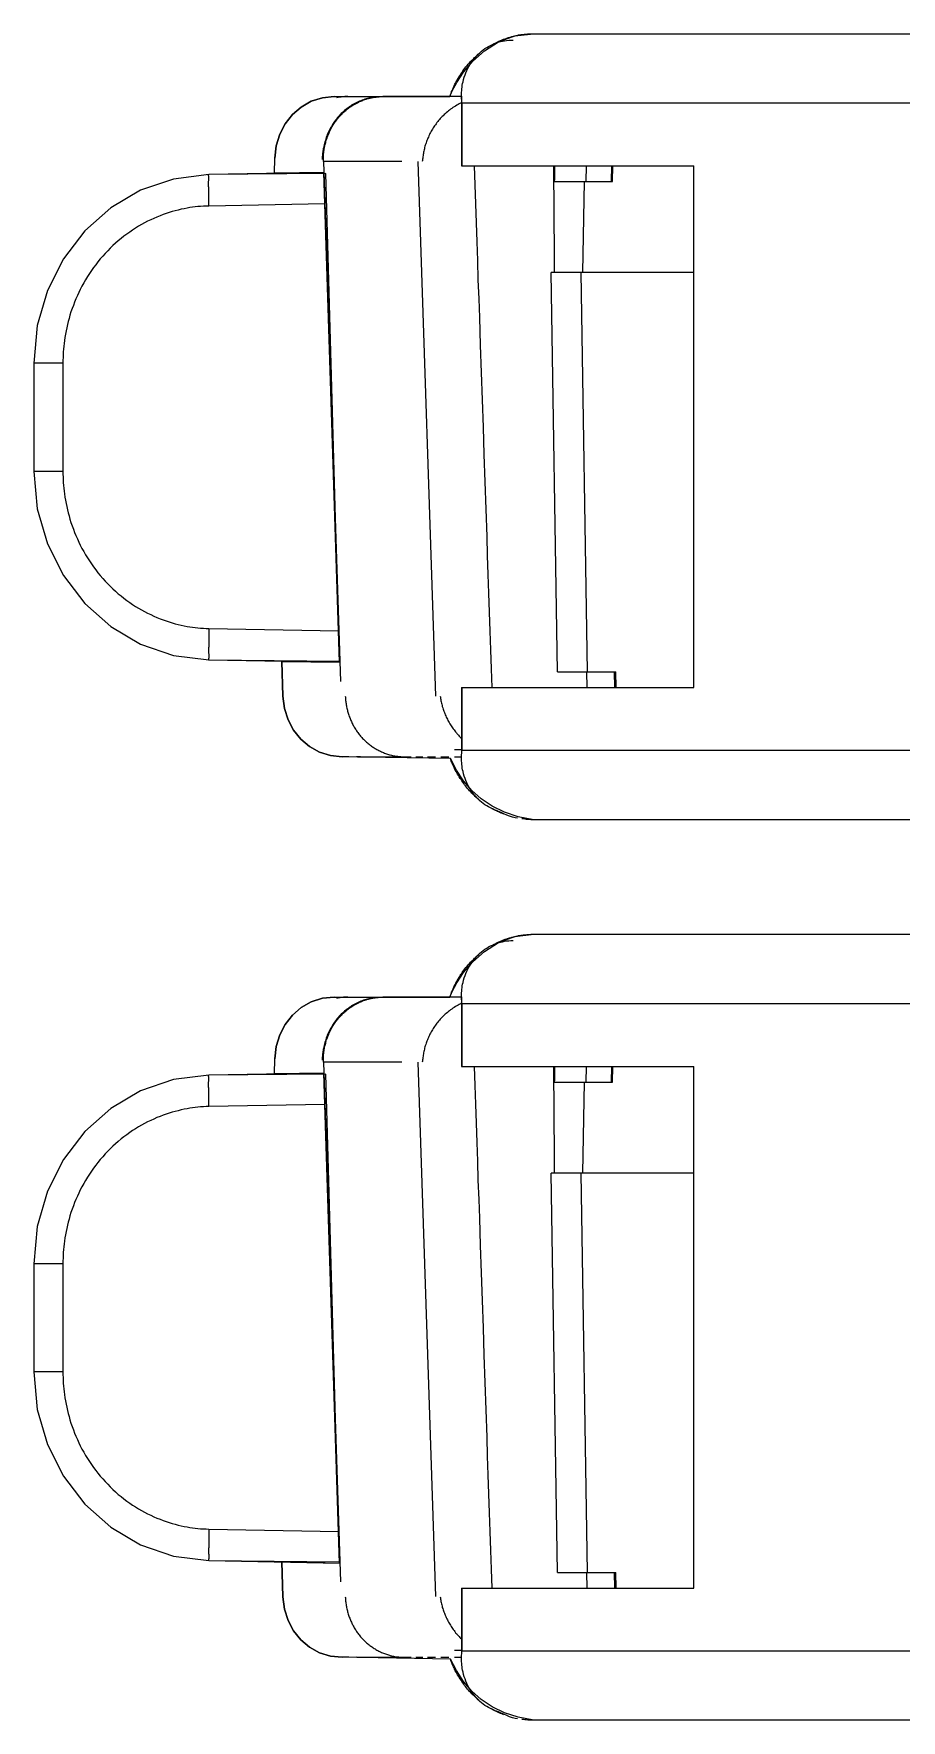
# Model space of a CAD drawing. Header units: metres. Extents: x 0 to 3575, y 0 to 842.
# Drawn here: x 240.24 to 248.7, y 266.95 to 283.4 of the extents above; entities that cross this region are included whole.
import ezdxf

# ---------------------------------------------------------------- set-up
doc = ezdxf.new("R2010")
doc.units = ezdxf.units.M
doc.layers.add('SCHEMATICS', color=7, linetype='Continuous')

msp = doc.modelspace()

# ---------------------------------------------------------------- linework, layer by layer
at = {"layer": 'SCHEMATICS', "color": 7}
for p, q in [((245.115, 283.396), (301.421, 283.396)), ((245.115, 283.396), (301.421, 283.396)), ((243.168, 282.784), (244.296, 282.784)), ((244.409, 282.784), (243.642, 282.784)), ((244.412, 282.722), (244.409, 282.789)), ((244.409, 282.786), (244.409, 282.109)), ((244.412, 282.722), (244.412, 282.109)), ((244.412, 282.722), (256, 282.722)), ((242.587, 282.035), (242.59, 282.182)), ((242.587, 282.035), (242.59, 282.182)), ((243.064, 282.149), (243.228, 277.08)), ((243.827, 282.149), (243.064, 282.149)), ((244.16, 276.936), (243.988, 282.149)), ((244.409, 282.109), (246.675, 282.109)), ((245.625, 281.956), (245.627, 282.108)), ((245.87, 281.956), (245.873, 282.109)), ((245.882, 281.956), (245.883, 282.109)), ((246.675, 277.019), (246.675, 282.109)), ((243.068, 282.044), (241.947, 282.022)), ((243.087, 282.032), (241.947, 282.022)), ((242.592, 282.036), (242.587, 282.035)), ((243.068, 282.044), (242.592, 282.036)), ((243.221, 277.266), (243.068, 282.044)), ((243.221, 277.277), (243.087, 282.032)), ((245.317, 281.956), (245.882, 281.956)), ((245.592, 281.066), (245.607, 281.956)), ((243.076, 281.736), (241.947, 281.716)), ((245.345, 277.173), (245.283, 281.066)), ((246.675, 281.066), (245.283, 281.066)), ((245.638, 277.173), (245.576, 281.066)), ((240.239, 280.184), (240.239, 279.128)), ((240.239, 280.184), (240.239, 279.128)), ((240.524, 280.184), (240.239, 280.184)), ((240.524, 280.184), (240.524, 279.128)), ((240.524, 279.128), (240.239, 279.128)), ((241.947, 277.596), (243.212, 277.572)), ((241.947, 277.29), (243.221, 277.277)), ((241.947, 277.29), (243.221, 277.266)), ((242.667, 276.936), (242.656, 277.275)), ((242.656, 277.275), (243.221, 277.266)), ((242.656, 277.275), (242.667, 276.936)), ((245.345, 277.173), (245.913, 277.173)), ((245.627, 277.173), (245.63, 277.019)), ((245.904, 277.019), (245.902, 277.173)), ((245.916, 277.019), (245.913, 277.173)), ((244.409, 277.019), (244.409, 276.405)), ((244.409, 277.019), (246.675, 277.019)), ((244.412, 277.019), (244.412, 276.405)), ((244.301, 276.328), (243.245, 276.344)), ((243.311, 276.344), (243.245, 276.344)), ((243.394, 276.344), (243.919, 276.344)), ((243.964, 276.344), (244.032, 276.344)), ((244.079, 276.344), (244.154, 276.344)), ((244.206, 276.344), (244.285, 276.344)), ((244.34, 276.344), (244.409, 276.344)), ((244.409, 276.412), (244.342, 276.412)), ((244.409, 276.339), (244.412, 276.405)), ((256, 276.405), (244.412, 276.405)), ((301.421, 275.731), (245.115, 275.731)), ((301.421, 275.731), (245.115, 275.731)), ((245.115, 274.613), (301.421, 274.613)), ((245.115, 274.613), (301.421, 274.613)), ((243.168, 274.001), (244.296, 274.001)), ((244.409, 274.001), (243.642, 274.001)), ((244.412, 273.938), (244.409, 274.006)), ((244.409, 274.002), (244.409, 273.325)), ((244.412, 273.938), (244.412, 273.325)), ((244.412, 273.938), (256, 273.938)), ((242.587, 273.251), (242.59, 273.398)), ((242.587, 273.251), (242.59, 273.398)), ((243.068, 273.26), (241.947, 273.239)), ((243.087, 273.248), (241.947, 273.239)), ((242.592, 273.252), (242.587, 273.251)), ((243.068, 273.26), (242.592, 273.252)), ((243.064, 273.365), (243.228, 268.297)), ((243.827, 273.365), (243.064, 273.365)), ((243.221, 268.481), (243.068, 273.26)), ((243.221, 268.493), (243.087, 273.248)), ((244.16, 268.154), (243.988, 273.365)), ((244.409, 273.325), (246.675, 273.325)), ((245.625, 273.172), (245.627, 273.324)), ((245.87, 273.172), (245.873, 273.325)), ((245.882, 273.172), (245.883, 273.325)), ((246.675, 268.235), (246.675, 273.325)), ((245.317, 273.172), (245.882, 273.172)), ((245.592, 272.282), (245.607, 273.172)), ((243.076, 272.953), (241.947, 272.933)), ((245.345, 268.389), (245.283, 272.282)), ((246.675, 272.282), (245.283, 272.282)), ((245.638, 268.389), (245.576, 272.282)), ((240.239, 271.399), (240.239, 270.345)), ((240.239, 271.399), (240.239, 270.345)), ((240.524, 271.399), (240.239, 271.399)), ((240.524, 271.399), (240.524, 270.345)), ((240.524, 270.345), (240.239, 270.345)), ((241.947, 268.813), (243.212, 268.789)), ((241.947, 268.506), (243.221, 268.493)), ((241.947, 268.506), (243.221, 268.481)), ((242.667, 268.152), (242.656, 268.492)), ((242.656, 268.492), (243.221, 268.481)), ((242.656, 268.492), (242.667, 268.152)), ((245.345, 268.389), (245.913, 268.389)), ((245.627, 268.389), (245.63, 268.235)), ((245.904, 268.235), (245.902, 268.389)), ((245.916, 268.235), (245.913, 268.389)), ((244.409, 268.235), (244.409, 267.622)), ((244.409, 268.235), (246.675, 268.235)), ((244.412, 268.235), (244.412, 267.622)), ((244.409, 267.629), (244.342, 267.629)), ((244.409, 267.556), (244.412, 267.622)), ((256, 267.622), (244.412, 267.622)), ((244.301, 267.545), (243.245, 267.562)), ((243.311, 267.562), (243.245, 267.562)), ((243.394, 267.562), (243.919, 267.562)), ((243.964, 267.562), (244.032, 267.562)), ((244.079, 267.562), (244.154, 267.562)), ((244.206, 267.562), (244.285, 267.562)), ((244.34, 267.562), (244.409, 267.562)), ((301.421, 266.948), (245.115, 266.948)), ((301.421, 266.948), (245.115, 266.948))]:
    msp.add_line(p, q, dxfattribs=at)
for points in [[(244.296, 282.784), (244.318, 282.838), (244.362, 282.921), (244.43, 283.022), (244.52, 283.128), (244.633, 283.23), (244.77, 283.316), (244.93, 283.375), (245.115, 283.396)], [(244.605, 283.225), (244.621, 283.238), (244.638, 283.251), (244.655, 283.262), (244.673, 283.273), (244.692, 283.283), (244.71, 283.292), (244.729, 283.3), (244.749, 283.307)], [(244.728, 283.3), (244.743, 283.308), (244.758, 283.315), (244.774, 283.323), (244.789, 283.329), (244.805, 283.336), (244.82, 283.342), (244.835, 283.348), (244.851, 283.353)], [(244.749, 283.307), (244.768, 283.314), (244.788, 283.319), (244.808, 283.324), (244.829, 283.328), (244.849, 283.331), (244.87, 283.333), (244.891, 283.335), (244.912, 283.335)], [(244.851, 283.353), (244.859, 283.356), (244.868, 283.358), (244.876, 283.361), (244.884, 283.364), (244.892, 283.366), (244.9, 283.368), (244.908, 283.37), (244.916, 283.372)], [(244.916, 283.372), (244.924, 283.374), (244.932, 283.376), (244.941, 283.378), (244.949, 283.38), (244.957, 283.382), (244.965, 283.384), (244.973, 283.385), (244.982, 283.387)], [(244.982, 283.387), (244.99, 283.388), (244.999, 283.389), (245.007, 283.389), (245.015, 283.39), (245.023, 283.391), (245.031, 283.392), (245.039, 283.392), (245.048, 283.393)], [(245.048, 283.393), (245.056, 283.394), (245.064, 283.394), (245.073, 283.395), (245.081, 283.395), (245.089, 283.396), (245.098, 283.396), (245.106, 283.396), (245.115, 283.396)], [(244.422, 283.032), (244.432, 283.046), (244.442, 283.06), (244.452, 283.073), (244.463, 283.086), (244.474, 283.099), (244.486, 283.112), (244.498, 283.125), (244.51, 283.137)], [(244.424, 282.927), (244.43, 282.95), (244.436, 282.972), (244.444, 282.994), (244.452, 283.015), (244.461, 283.037), (244.471, 283.058), (244.482, 283.078), (244.494, 283.098)], [(244.494, 283.098), (244.505, 283.116), (244.517, 283.133), (244.53, 283.15), (244.544, 283.166), (244.558, 283.182), (244.573, 283.197), (244.589, 283.211), (244.605, 283.225)], [(244.51, 283.137), (244.519, 283.146), (244.528, 283.155), (244.536, 283.163), (244.545, 283.171), (244.554, 283.179), (244.563, 283.187), (244.572, 283.195), (244.581, 283.203)], [(244.32, 282.849), (244.323, 282.857), (244.327, 282.865), (244.33, 282.873), (244.334, 282.881), (244.338, 282.889), (244.341, 282.897), (244.345, 282.905), (244.349, 282.913)], [(244.349, 282.913), (244.353, 282.921), (244.357, 282.928), (244.361, 282.936), (244.365, 282.944), (244.369, 282.951), (244.373, 282.959), (244.378, 282.966), (244.382, 282.974)], [(244.382, 282.974), (244.387, 282.981), (244.392, 282.989), (244.397, 282.996), (244.402, 283.003), (244.407, 283.011), (244.412, 283.018), (244.417, 283.025), (244.422, 283.032)], [(244.409, 282.789), (244.409, 282.807), (244.41, 282.824), (244.411, 282.841), (244.412, 282.859), (244.414, 282.876), (244.417, 282.893), (244.42, 282.91), (244.424, 282.927)], [(242.59, 282.182), (242.603, 282.304), (242.637, 282.417), (242.691, 282.519), (242.762, 282.608), (242.847, 282.681), (242.945, 282.737), (243.053, 282.771), (243.168, 282.784)], [(243.168, 282.784), (243.053, 282.771), (242.945, 282.737), (242.847, 282.681), (242.762, 282.608), (242.691, 282.519), (242.637, 282.417), (242.603, 282.304), (242.59, 282.182)], [(243.244, 282.781), (243.238, 282.78), (243.231, 282.779), (243.224, 282.778), (243.217, 282.777), (243.21, 282.776), (243.203, 282.774), (243.196, 282.773), (243.189, 282.771)], [(243.3, 282.784), (243.293, 282.784), (243.286, 282.783), (243.279, 282.783), (243.272, 282.783), (243.265, 282.782), (243.258, 282.782), (243.251, 282.781), (243.244, 282.781)], [(243.397, 282.724), (243.407, 282.729), (243.416, 282.734), (243.426, 282.739), (243.436, 282.743), (243.446, 282.747), (243.455, 282.751), (243.465, 282.754), (243.474, 282.757)], [(243.521, 282.771), (243.507, 282.769), (243.494, 282.765), (243.48, 282.762), (243.467, 282.758), (243.453, 282.753), (243.44, 282.749), (243.427, 282.743), (243.413, 282.738)], [(243.474, 282.757), (243.48, 282.759), (243.486, 282.761), (243.491, 282.763), (243.497, 282.764), (243.502, 282.765), (243.507, 282.767), (243.512, 282.768), (243.517, 282.768)], [(243.517, 282.768), (243.522, 282.77), (243.527, 282.771), (243.532, 282.772), (243.537, 282.773), (243.543, 282.774), (243.548, 282.775), (243.553, 282.776), (243.558, 282.777)], [(243.576, 282.781), (243.569, 282.78), (243.562, 282.779), (243.555, 282.778), (243.548, 282.777), (243.542, 282.776), (243.535, 282.774), (243.528, 282.773), (243.521, 282.771)], [(243.558, 282.777), (243.568, 282.778), (243.577, 282.779), (243.586, 282.781), (243.595, 282.782), (243.605, 282.782), (243.614, 282.783), (243.624, 282.783), (243.633, 282.784)], [(244.296, 282.784), (244.299, 282.792), (244.301, 282.8), (244.304, 282.809), (244.307, 282.817), (244.31, 282.825), (244.313, 282.833), (244.316, 282.841), (244.32, 282.849)], [(243.226, 282.607), (243.217, 282.597), (243.208, 282.587), (243.198, 282.576), (243.189, 282.564), (243.18, 282.553), (243.171, 282.541), (243.163, 282.529), (243.155, 282.517)], [(243.197, 282.563), (243.204, 282.571), (243.211, 282.58), (243.218, 282.588), (243.225, 282.596), (243.233, 282.604), (243.241, 282.612), (243.249, 282.62), (243.256, 282.627)], [(243.314, 282.682), (243.303, 282.674), (243.291, 282.665), (243.28, 282.657), (243.269, 282.647), (243.259, 282.638), (243.248, 282.628), (243.237, 282.618), (243.226, 282.607)], [(243.256, 282.627), (243.264, 282.635), (243.272, 282.642), (243.28, 282.649), (243.289, 282.656), (243.297, 282.663), (243.306, 282.669), (243.315, 282.676), (243.324, 282.682)], [(243.413, 282.738), (243.401, 282.732), (243.388, 282.725), (243.375, 282.719), (243.362, 282.712), (243.35, 282.705), (243.338, 282.698), (243.326, 282.69), (243.314, 282.682)], [(243.324, 282.682), (243.333, 282.688), (243.341, 282.694), (243.35, 282.7), (243.359, 282.705), (243.369, 282.71), (243.378, 282.715), (243.388, 282.72), (243.397, 282.724)], [(244.219, 282.588), (244.211, 282.578), (244.202, 282.569), (244.194, 282.559), (244.186, 282.549), (244.178, 282.539), (244.169, 282.529), (244.162, 282.519), (244.154, 282.509)], [(244.303, 282.659), (244.292, 282.651), (244.281, 282.643), (244.271, 282.634), (244.26, 282.625), (244.25, 282.616), (244.239, 282.607), (244.229, 282.597), (244.219, 282.588)], [(244.4, 282.72), (244.387, 282.713), (244.375, 282.706), (244.362, 282.699), (244.35, 282.691), (244.338, 282.684), (244.326, 282.676), (244.314, 282.668), (244.303, 282.659)], [(244.409, 282.722), (244.408, 282.722), (244.407, 282.721), (244.405, 282.721), (244.404, 282.72), (244.403, 282.72), (244.402, 282.72), (244.401, 282.72), (244.4, 282.72)], [(243.155, 282.517), (243.147, 282.504), (243.14, 282.492), (243.132, 282.479), (243.125, 282.466), (243.119, 282.453), (243.113, 282.439), (243.107, 282.426), (243.101, 282.413)], [(243.109, 282.411), (243.114, 282.421), (243.118, 282.431), (243.123, 282.441), (243.127, 282.451), (243.132, 282.461), (243.137, 282.471), (243.142, 282.48), (243.147, 282.49)], [(243.147, 282.49), (243.153, 282.5), (243.159, 282.509), (243.165, 282.518), (243.171, 282.528), (243.177, 282.537), (243.184, 282.545), (243.19, 282.554), (243.197, 282.563)], [(244.101, 282.422), (244.096, 282.412), (244.091, 282.401), (244.086, 282.389), (244.081, 282.378), (244.076, 282.367), (244.072, 282.356), (244.068, 282.344), (244.064, 282.333)], [(244.154, 282.509), (244.147, 282.498), (244.14, 282.488), (244.133, 282.477), (244.127, 282.466), (244.12, 282.456), (244.114, 282.445), (244.107, 282.434), (244.101, 282.422)], [(243.068, 282.299), (243.066, 282.291), (243.064, 282.283), (243.062, 282.275), (243.061, 282.268), (243.06, 282.26), (243.058, 282.252), (243.057, 282.244), (243.057, 282.237)], [(243.067, 282.238), (243.068, 282.249), (243.069, 282.26), (243.071, 282.271), (243.073, 282.282), (243.075, 282.293), (243.077, 282.304), (243.08, 282.315), (243.082, 282.326)], [(243.101, 282.413), (243.096, 282.399), (243.091, 282.385), (243.086, 282.371), (243.082, 282.356), (243.077, 282.342), (243.074, 282.328), (243.07, 282.313), (243.068, 282.299)], [(243.082, 282.326), (243.085, 282.336), (243.088, 282.347), (243.091, 282.358), (243.094, 282.369), (243.098, 282.379), (243.102, 282.39), (243.105, 282.401), (243.109, 282.411)], [(244.064, 282.333), (244.06, 282.321), (244.056, 282.31), (244.052, 282.299), (244.049, 282.287), (244.047, 282.275), (244.044, 282.264), (244.042, 282.252), (244.04, 282.24)], [(243.057, 282.237), (243.055, 282.228), (243.054, 282.22), (243.054, 282.212), (243.053, 282.204), (243.052, 282.195), (243.052, 282.187), (243.052, 282.178), (243.052, 282.17)], [(243.064, 282.149), (243.063, 282.16), (243.063, 282.171), (243.063, 282.182), (243.064, 282.194), (243.064, 282.205), (243.065, 282.216), (243.065, 282.227), (243.067, 282.238)], [(244.04, 282.24), (244.038, 282.229), (244.036, 282.218), (244.034, 282.207), (244.032, 282.196), (244.031, 282.184), (244.03, 282.172), (244.028, 282.161), (244.027, 282.149)], [(244.587, 280.628), (244.58, 280.812), (244.573, 280.997), (244.567, 281.183), (244.561, 281.368), (244.554, 281.553), (244.548, 281.738), (244.542, 281.924), (244.536, 282.109)], [(245.31, 281.956), (245.31, 281.975), (245.31, 281.994), (245.31, 282.013), (245.31, 282.033), (245.309, 282.052), (245.309, 282.071), (245.309, 282.09), (245.309, 282.109)], [(245.317, 281.956), (245.318, 281.975), (245.318, 281.994), (245.319, 282.013), (245.319, 282.033), (245.32, 282.052), (245.32, 282.071), (245.32, 282.09), (245.32, 282.109)], [(241.947, 282.022), (241.601, 281.979), (241.28, 281.869), (240.99, 281.698), (240.737, 281.473), (240.529, 281.202), (240.372, 280.892), (240.273, 280.55), (240.239, 280.184)], [(241.947, 282.022), (241.601, 281.979), (241.28, 281.869), (240.99, 281.698), (240.737, 281.473), (240.529, 281.202), (240.372, 280.892), (240.273, 280.55), (240.239, 280.184)], [(241.945, 282.008), (241.944, 282.01), (241.944, 282.013), (241.943, 282.015), (241.943, 282.017), (241.944, 282.019), (241.944, 282.021), (241.945, 282.022), (241.947, 282.022)], [(241.945, 281.896), (241.944, 281.905), (241.944, 281.914), (241.944, 281.923), (241.944, 281.931), (241.944, 281.94), (241.944, 281.949), (241.944, 281.957), (241.945, 281.965)], [(241.945, 281.965), (241.946, 281.969), (241.946, 281.974), (241.947, 281.979), (241.947, 281.983), (241.947, 281.989), (241.947, 281.994), (241.946, 282.001), (241.945, 282.008)], [(245.31, 281.926), (245.31, 281.929), (245.31, 281.933), (245.31, 281.936), (245.31, 281.94), (245.31, 281.944), (245.31, 281.948), (245.31, 281.952), (245.31, 281.956)], [(245.315, 281.066), (245.315, 281.173), (245.315, 281.281), (245.314, 281.388), (245.313, 281.496), (245.313, 281.603), (245.312, 281.711), (245.311, 281.818), (245.31, 281.926)], [(241.945, 281.811), (241.945, 281.821), (241.945, 281.832), (241.945, 281.842), (241.945, 281.853), (241.945, 281.864), (241.945, 281.874), (241.945, 281.885), (241.945, 281.896)], [(241.947, 281.716), (241.947, 281.728), (241.947, 281.74), (241.946, 281.752), (241.946, 281.764), (241.946, 281.776), (241.945, 281.787), (241.945, 281.799), (241.945, 281.811)], [(241.5, 281.633), (241.47, 281.621), (241.439, 281.608), (241.409, 281.595), (241.379, 281.581), (241.349, 281.567), (241.32, 281.551), (241.29, 281.536), (241.261, 281.519)], [(241.733, 281.695), (241.704, 281.69), (241.675, 281.684), (241.646, 281.677), (241.617, 281.67), (241.587, 281.661), (241.558, 281.653), (241.529, 281.643), (241.5, 281.633)], [(241.947, 281.716), (241.92, 281.715), (241.893, 281.714), (241.866, 281.712), (241.84, 281.71), (241.813, 281.707), (241.786, 281.704), (241.76, 281.7), (241.733, 281.695)], [(241.261, 281.519), (241.232, 281.501), (241.203, 281.482), (241.174, 281.462), (241.145, 281.442), (241.117, 281.421), (241.09, 281.399), (241.063, 281.377), (241.037, 281.354)], [(241.037, 281.354), (241.011, 281.33), (240.985, 281.305), (240.96, 281.28), (240.935, 281.254), (240.911, 281.228), (240.888, 281.2), (240.865, 281.172), (240.843, 281.143)], [(240.843, 281.143), (240.822, 281.115), (240.802, 281.086), (240.782, 281.057), (240.763, 281.027), (240.744, 280.996), (240.726, 280.966), (240.709, 280.935), (240.693, 280.903)], [(240.693, 280.903), (240.678, 280.873), (240.664, 280.842), (240.65, 280.811), (240.637, 280.779), (240.625, 280.747), (240.613, 280.715), (240.602, 280.683), (240.592, 280.65)], [(240.592, 280.65), (240.583, 280.62), (240.575, 280.589), (240.567, 280.559), (240.56, 280.528), (240.554, 280.497), (240.548, 280.466), (240.543, 280.435), (240.539, 280.404)], [(244.658, 278.492), (244.648, 278.758), (244.639, 279.025), (244.63, 279.292), (244.622, 279.559), (244.613, 279.826), (244.604, 280.093), (244.595, 280.36), (244.587, 280.628)], [(240.539, 280.404), (240.535, 280.376), (240.532, 280.349), (240.529, 280.321), (240.527, 280.294), (240.526, 280.266), (240.525, 280.239), (240.524, 280.211), (240.524, 280.184)], [(240.239, 279.128), (240.273, 278.762), (240.372, 278.42), (240.529, 278.111), (240.737, 277.84), (240.99, 277.615), (241.28, 277.443), (241.601, 277.333), (241.947, 277.29)], [(240.239, 279.128), (240.273, 278.762), (240.372, 278.42), (240.529, 278.111), (240.737, 277.84), (240.99, 277.615), (241.28, 277.443), (241.601, 277.333), (241.947, 277.29)], [(240.524, 279.128), (240.524, 279.101), (240.525, 279.073), (240.526, 279.046), (240.527, 279.018), (240.529, 278.99), (240.532, 278.963), (240.535, 278.935), (240.539, 278.908)], [(240.539, 278.908), (240.543, 278.877), (240.548, 278.846), (240.554, 278.815), (240.56, 278.784), (240.567, 278.753), (240.575, 278.723), (240.583, 278.693), (240.592, 278.663)], [(240.592, 278.663), (240.602, 278.63), (240.613, 278.597), (240.625, 278.565), (240.637, 278.533), (240.65, 278.501), (240.664, 278.47), (240.678, 278.439), (240.693, 278.408)], [(244.707, 277.019), (244.7, 277.203), (244.694, 277.387), (244.688, 277.571), (244.682, 277.755), (244.676, 277.939), (244.67, 278.123), (244.664, 278.307), (244.658, 278.492)], [(240.693, 278.408), (240.709, 278.377), (240.726, 278.346), (240.744, 278.315), (240.763, 278.285), (240.782, 278.255), (240.802, 278.225), (240.822, 278.196), (240.843, 278.167)], [(240.843, 278.167), (240.865, 278.139), (240.888, 278.112), (240.911, 278.084), (240.935, 278.058), (240.96, 278.032), (240.985, 278.007), (241.011, 277.982), (241.037, 277.959)], [(241.037, 277.959), (241.063, 277.935), (241.09, 277.913), (241.117, 277.891), (241.145, 277.87), (241.174, 277.849), (241.203, 277.83), (241.232, 277.811), (241.261, 277.793)], [(241.261, 277.793), (241.29, 277.776), (241.32, 277.76), (241.349, 277.745), (241.379, 277.731), (241.409, 277.717), (241.439, 277.704), (241.47, 277.691), (241.5, 277.68)], [(241.5, 277.68), (241.529, 277.669), (241.558, 277.66), (241.587, 277.651), (241.617, 277.642), (241.646, 277.635), (241.675, 277.628), (241.704, 277.621), (241.733, 277.616)], [(241.733, 277.616), (241.76, 277.612), (241.786, 277.608), (241.813, 277.605), (241.84, 277.602), (241.866, 277.6), (241.893, 277.598), (241.92, 277.597), (241.947, 277.596)], [(241.947, 277.596), (241.947, 277.584), (241.947, 277.572), (241.946, 277.56), (241.946, 277.548), (241.946, 277.536), (241.945, 277.524), (241.945, 277.513), (241.945, 277.501)], [(241.945, 277.501), (241.945, 277.49), (241.945, 277.48), (241.945, 277.469), (241.945, 277.459), (241.945, 277.448), (241.945, 277.438), (241.945, 277.427), (241.945, 277.416)], [(241.945, 277.416), (241.944, 277.407), (241.944, 277.398), (241.944, 277.389), (241.944, 277.38), (241.944, 277.372), (241.944, 277.363), (241.944, 277.355), (241.945, 277.348)], [(241.945, 277.348), (241.946, 277.343), (241.946, 277.338), (241.947, 277.334), (241.947, 277.329), (241.947, 277.324), (241.947, 277.318), (241.946, 277.312), (241.945, 277.305)], [(241.945, 277.305), (241.944, 277.302), (241.944, 277.3), (241.943, 277.297), (241.943, 277.295), (241.944, 277.293), (241.944, 277.291), (241.945, 277.291), (241.947, 277.29)], [(243.245, 276.344), (243.131, 276.356), (243.025, 276.39), (242.928, 276.444), (242.843, 276.516), (242.772, 276.604), (242.718, 276.704), (242.682, 276.816), (242.667, 276.936)], [(242.667, 276.936), (242.682, 276.816), (242.718, 276.704), (242.772, 276.604), (242.843, 276.516), (242.928, 276.444), (243.025, 276.39), (243.131, 276.356), (243.245, 276.344)], [(243.276, 276.936), (243.277, 276.926), (243.277, 276.915), (243.278, 276.905), (243.279, 276.894), (243.28, 276.884), (243.281, 276.873), (243.283, 276.863), (243.285, 276.852)], [(243.285, 276.852), (243.287, 276.841), (243.289, 276.831), (243.292, 276.82), (243.294, 276.81), (243.296, 276.799), (243.299, 276.789), (243.301, 276.779), (243.303, 276.769)], [(244.202, 276.936), (244.204, 276.925), (244.205, 276.913), (244.207, 276.902), (244.209, 276.89), (244.212, 276.879), (244.214, 276.867), (244.216, 276.856), (244.219, 276.845)], [(244.219, 276.845), (244.222, 276.834), (244.226, 276.822), (244.23, 276.81), (244.234, 276.799), (244.238, 276.788), (244.242, 276.776), (244.246, 276.765), (244.251, 276.755)], [(243.303, 276.769), (243.307, 276.759), (243.311, 276.749), (243.315, 276.738), (243.319, 276.728), (243.323, 276.718), (243.327, 276.709), (243.331, 276.699), (243.335, 276.689)], [(243.335, 276.689), (243.34, 276.679), (243.344, 276.669), (243.349, 276.66), (243.354, 276.651), (243.359, 276.642), (243.364, 276.633), (243.37, 276.624), (243.375, 276.615)], [(244.251, 276.755), (244.256, 276.743), (244.26, 276.732), (244.265, 276.721), (244.271, 276.71), (244.276, 276.699), (244.282, 276.688), (244.288, 276.678), (244.295, 276.667)], [(244.295, 276.667), (244.301, 276.657), (244.308, 276.646), (244.314, 276.636), (244.322, 276.626), (244.329, 276.616), (244.336, 276.606), (244.344, 276.596), (244.352, 276.587)], [(243.375, 276.615), (243.381, 276.606), (243.386, 276.598), (243.392, 276.589), (243.398, 276.58), (243.405, 276.572), (243.411, 276.563), (243.418, 276.555), (243.424, 276.547)], [(243.424, 276.547), (243.431, 276.54), (243.438, 276.532), (243.445, 276.524), (243.453, 276.517), (243.46, 276.509), (243.468, 276.502), (243.475, 276.495), (243.483, 276.487)], [(244.352, 276.587), (244.359, 276.578), (244.365, 276.57), (244.372, 276.562), (244.379, 276.555), (244.386, 276.547), (244.393, 276.54), (244.4, 276.533), (244.408, 276.525)], [(243.384, 276.348), (243.388, 276.347), (243.392, 276.347), (243.396, 276.347), (243.399, 276.347), (243.403, 276.346), (243.407, 276.346), (243.41, 276.346), (243.414, 276.346)], [(243.414, 276.346), (243.418, 276.346), (243.422, 276.346), (243.426, 276.345), (243.429, 276.345), (243.433, 276.345), (243.437, 276.345), (243.441, 276.345), (243.444, 276.344)], [(243.483, 276.487), (243.492, 276.481), (243.5, 276.474), (243.508, 276.468), (243.516, 276.461), (243.524, 276.455), (243.532, 276.449), (243.54, 276.443), (243.548, 276.437)], [(243.548, 276.437), (243.557, 276.432), (243.566, 276.426), (243.575, 276.421), (243.584, 276.416), (243.593, 276.411), (243.602, 276.406), (243.611, 276.402), (243.62, 276.398)], [(243.62, 276.398), (243.629, 276.393), (243.638, 276.389), (243.648, 276.385), (243.657, 276.381), (243.667, 276.378), (243.677, 276.374), (243.686, 276.371), (243.696, 276.368)], [(243.696, 276.368), (243.706, 276.365), (243.715, 276.363), (243.725, 276.36), (243.735, 276.358), (243.745, 276.355), (243.755, 276.353), (243.765, 276.352), (243.775, 276.35)], [(243.775, 276.35), (243.785, 276.349), (243.795, 276.348), (243.805, 276.347), (243.815, 276.346), (243.825, 276.345), (243.834, 276.345), (243.844, 276.345), (243.854, 276.344)], [(244.424, 276.202), (244.42, 276.218), (244.417, 276.235), (244.414, 276.252), (244.412, 276.269), (244.411, 276.287), (244.41, 276.304), (244.409, 276.321), (244.409, 276.339)], [(245.115, 275.731), (244.963, 275.76), (244.828, 275.805), (244.708, 275.863), (244.602, 275.934), (244.51, 276.017), (244.429, 276.111), (244.36, 276.215), (244.301, 276.328)], [(244.341, 276.229), (244.336, 276.241), (244.33, 276.253), (244.325, 276.266), (244.319, 276.278), (244.314, 276.291), (244.309, 276.303), (244.305, 276.316), (244.301, 276.328)], [(244.405, 276.122), (244.396, 276.134), (244.387, 276.148), (244.379, 276.161), (244.371, 276.174), (244.363, 276.188), (244.356, 276.201), (244.348, 276.215), (244.341, 276.229)], [(244.494, 276.031), (244.482, 276.05), (244.471, 276.071), (244.461, 276.091), (244.452, 276.113), (244.444, 276.134), (244.436, 276.156), (244.43, 276.179), (244.424, 276.202)], [(244.478, 276.024), (244.468, 276.036), (244.458, 276.048), (244.449, 276.06), (244.439, 276.072), (244.431, 276.084), (244.422, 276.096), (244.413, 276.109), (244.405, 276.122)], [(244.565, 275.938), (244.554, 275.948), (244.543, 275.958), (244.532, 275.969), (244.521, 275.979), (244.51, 275.99), (244.499, 276.001), (244.488, 276.012), (244.478, 276.024)], [(244.605, 275.902), (244.589, 275.916), (244.573, 275.93), (244.558, 275.945), (244.544, 275.961), (244.53, 275.978), (244.517, 275.995), (244.505, 276.013), (244.494, 276.031)], [(244.582, 275.924), (244.58, 275.926), (244.578, 275.927), (244.576, 275.929), (244.574, 275.931), (244.571, 275.933), (244.569, 275.935), (244.567, 275.936), (244.565, 275.938)], [(244.749, 275.82), (244.729, 275.827), (244.71, 275.836), (244.692, 275.845), (244.673, 275.855), (244.655, 275.865), (244.638, 275.877), (244.621, 275.889), (244.605, 275.902)], [(244.769, 275.809), (244.76, 275.812), (244.751, 275.816), (244.742, 275.82), (244.733, 275.824), (244.725, 275.829), (244.716, 275.833), (244.708, 275.838), (244.7, 275.843)], [(244.954, 275.746), (244.931, 275.748), (244.906, 275.755), (244.878, 275.765), (244.85, 275.776), (244.822, 275.789), (244.795, 275.801), (244.77, 275.812), (244.749, 275.82)], [(244.823, 275.785), (244.816, 275.787), (244.809, 275.79), (244.802, 275.793), (244.796, 275.796), (244.789, 275.799), (244.782, 275.802), (244.775, 275.806), (244.769, 275.809)], [(245.115, 275.731), (245.1, 275.731), (245.085, 275.731), (245.071, 275.732), (245.056, 275.733), (245.041, 275.734), (245.027, 275.736), (245.012, 275.738), (244.998, 275.74)], [(244.296, 274.001), (244.318, 274.056), (244.362, 274.139), (244.43, 274.239), (244.52, 274.345), (244.633, 274.447), (244.77, 274.533), (244.93, 274.592), (245.115, 274.613)], [(244.605, 274.442), (244.621, 274.455), (244.638, 274.467), (244.655, 274.479), (244.673, 274.49), (244.692, 274.5), (244.71, 274.508), (244.729, 274.516), (244.749, 274.523)], [(244.728, 274.517), (244.743, 274.525), (244.758, 274.532), (244.774, 274.539), (244.789, 274.546), (244.805, 274.553), (244.82, 274.559), (244.835, 274.565), (244.851, 274.57)], [(244.749, 274.523), (244.768, 274.53), (244.788, 274.536), (244.808, 274.541), (244.829, 274.545), (244.849, 274.548), (244.87, 274.55), (244.891, 274.552), (244.912, 274.552)], [(244.851, 274.57), (244.859, 274.573), (244.868, 274.575), (244.876, 274.578), (244.884, 274.58), (244.892, 274.582), (244.9, 274.584), (244.908, 274.586), (244.916, 274.588)], [(244.916, 274.588), (244.924, 274.59), (244.932, 274.593), (244.941, 274.595), (244.949, 274.596), (244.957, 274.598), (244.965, 274.6), (244.973, 274.602), (244.982, 274.603)], [(244.982, 274.603), (244.99, 274.604), (244.999, 274.605), (245.007, 274.606), (245.015, 274.607), (245.023, 274.608), (245.031, 274.609), (245.039, 274.609), (245.048, 274.61)], [(245.048, 274.61), (245.056, 274.611), (245.064, 274.611), (245.073, 274.612), (245.081, 274.612), (245.089, 274.613), (245.098, 274.613), (245.106, 274.613), (245.115, 274.613)], [(244.494, 274.313), (244.505, 274.332), (244.517, 274.349), (244.53, 274.366), (244.544, 274.383), (244.558, 274.399), (244.573, 274.414), (244.589, 274.428), (244.605, 274.442)], [(244.51, 274.353), (244.519, 274.362), (244.528, 274.371), (244.536, 274.379), (244.545, 274.388), (244.554, 274.396), (244.563, 274.404), (244.572, 274.411), (244.581, 274.419)], [(244.382, 274.19), (244.387, 274.197), (244.392, 274.205), (244.397, 274.212), (244.402, 274.22), (244.407, 274.227), (244.412, 274.234), (244.417, 274.241), (244.422, 274.249)], [(244.422, 274.249), (244.432, 274.263), (244.442, 274.276), (244.452, 274.29), (244.463, 274.303), (244.474, 274.316), (244.486, 274.329), (244.498, 274.341), (244.51, 274.353)], [(244.424, 274.144), (244.43, 274.166), (244.436, 274.188), (244.444, 274.21), (244.452, 274.232), (244.461, 274.253), (244.471, 274.274), (244.482, 274.294), (244.494, 274.313)], [(244.296, 274.001), (244.299, 274.009), (244.301, 274.017), (244.304, 274.025), (244.307, 274.033), (244.31, 274.041), (244.313, 274.049), (244.316, 274.057), (244.32, 274.065)], [(244.32, 274.065), (244.323, 274.074), (244.327, 274.082), (244.33, 274.09), (244.334, 274.098), (244.338, 274.106), (244.341, 274.114), (244.345, 274.122), (244.349, 274.13)], [(244.349, 274.13), (244.353, 274.137), (244.357, 274.145), (244.361, 274.152), (244.365, 274.16), (244.369, 274.167), (244.373, 274.175), (244.378, 274.182), (244.382, 274.19)], [(244.409, 274.006), (244.409, 274.023), (244.41, 274.041), (244.411, 274.058), (244.412, 274.076), (244.414, 274.093), (244.417, 274.11), (244.42, 274.127), (244.424, 274.144)], [(242.59, 273.398), (242.603, 273.52), (242.637, 273.633), (242.691, 273.735), (242.762, 273.825), (242.847, 273.898), (242.945, 273.953), (243.053, 273.989), (243.168, 274.001)], [(243.168, 274.001), (243.053, 273.989), (242.945, 273.953), (242.847, 273.898), (242.762, 273.825), (242.691, 273.735), (242.637, 273.633), (242.603, 273.52), (242.59, 273.398)], [(243.244, 273.998), (243.238, 273.997), (243.231, 273.996), (243.224, 273.995), (243.217, 273.993), (243.21, 273.992), (243.203, 273.991), (243.196, 273.989), (243.189, 273.988)], [(243.314, 273.899), (243.303, 273.89), (243.291, 273.882), (243.28, 273.873), (243.269, 273.864), (243.259, 273.854), (243.248, 273.845), (243.237, 273.834), (243.226, 273.824)], [(243.3, 274.001), (243.293, 274.001), (243.286, 274.001), (243.279, 274), (243.272, 274), (243.265, 273.999), (243.258, 273.999), (243.251, 273.998), (243.244, 273.998)], [(243.256, 273.844), (243.264, 273.851), (243.272, 273.858), (243.28, 273.865), (243.289, 273.872), (243.297, 273.879), (243.306, 273.885), (243.315, 273.892), (243.324, 273.898)], [(243.413, 273.955), (243.401, 273.948), (243.388, 273.942), (243.375, 273.935), (243.362, 273.929), (243.35, 273.922), (243.338, 273.914), (243.326, 273.907), (243.314, 273.899)], [(243.324, 273.898), (243.333, 273.904), (243.341, 273.91), (243.35, 273.916), (243.359, 273.922), (243.369, 273.928), (243.378, 273.933), (243.388, 273.937), (243.397, 273.942)], [(243.397, 273.942), (243.407, 273.947), (243.416, 273.951), (243.426, 273.956), (243.436, 273.96), (243.446, 273.964), (243.455, 273.968), (243.465, 273.971), (243.474, 273.974)], [(243.521, 273.988), (243.507, 273.985), (243.494, 273.982), (243.48, 273.978), (243.467, 273.974), (243.453, 273.97), (243.44, 273.965), (243.427, 273.96), (243.413, 273.955)], [(243.474, 273.974), (243.48, 273.975), (243.486, 273.977), (243.491, 273.979), (243.497, 273.98), (243.502, 273.981), (243.507, 273.983), (243.512, 273.984), (243.517, 273.986)], [(243.517, 273.986), (243.522, 273.987), (243.527, 273.988), (243.532, 273.989), (243.537, 273.99), (243.543, 273.991), (243.548, 273.992), (243.553, 273.993), (243.558, 273.994)], [(243.576, 273.998), (243.569, 273.997), (243.562, 273.996), (243.555, 273.995), (243.548, 273.993), (243.542, 273.992), (243.535, 273.991), (243.528, 273.989), (243.521, 273.988)], [(243.558, 273.994), (243.568, 273.995), (243.577, 273.996), (243.586, 273.997), (243.595, 273.998), (243.605, 273.999), (243.614, 273.999), (243.624, 273.999), (243.633, 274)], [(244.303, 273.876), (244.292, 273.867), (244.281, 273.859), (244.271, 273.85), (244.26, 273.842), (244.25, 273.833), (244.239, 273.824), (244.229, 273.814), (244.219, 273.805)], [(244.4, 273.936), (244.387, 273.929), (244.375, 273.922), (244.362, 273.915), (244.35, 273.908), (244.338, 273.9), (244.326, 273.892), (244.314, 273.884), (244.303, 273.876)], [(244.409, 273.938), (244.408, 273.938), (244.407, 273.938), (244.405, 273.937), (244.404, 273.937), (244.403, 273.937), (244.402, 273.936), (244.401, 273.936), (244.4, 273.936)], [(243.155, 273.733), (243.147, 273.72), (243.14, 273.708), (243.132, 273.695), (243.125, 273.682), (243.119, 273.669), (243.113, 273.656), (243.107, 273.643), (243.101, 273.629)], [(243.109, 273.627), (243.114, 273.637), (243.118, 273.648), (243.123, 273.658), (243.127, 273.668), (243.132, 273.678), (243.137, 273.688), (243.142, 273.697), (243.147, 273.707)], [(243.147, 273.707), (243.153, 273.716), (243.159, 273.725), (243.165, 273.735), (243.171, 273.744), (243.177, 273.753), (243.184, 273.762), (243.19, 273.77), (243.197, 273.779)], [(243.226, 273.824), (243.217, 273.814), (243.208, 273.803), (243.198, 273.792), (243.189, 273.781), (243.18, 273.769), (243.171, 273.757), (243.163, 273.745), (243.155, 273.733)], [(243.197, 273.779), (243.204, 273.787), (243.211, 273.796), (243.218, 273.805), (243.225, 273.813), (243.233, 273.821), (243.241, 273.829), (243.249, 273.836), (243.256, 273.844)], [(244.154, 273.726), (244.147, 273.715), (244.14, 273.704), (244.133, 273.694), (244.127, 273.683), (244.12, 273.672), (244.114, 273.661), (244.107, 273.65), (244.101, 273.639)], [(244.219, 273.805), (244.211, 273.795), (244.202, 273.786), (244.194, 273.776), (244.186, 273.766), (244.178, 273.756), (244.169, 273.746), (244.162, 273.736), (244.154, 273.726)], [(243.067, 273.454), (243.068, 273.465), (243.069, 273.476), (243.071, 273.488), (243.073, 273.499), (243.075, 273.51), (243.077, 273.521), (243.08, 273.532), (243.082, 273.543)], [(243.101, 273.629), (243.096, 273.615), (243.091, 273.601), (243.086, 273.587), (243.082, 273.573), (243.077, 273.559), (243.074, 273.544), (243.07, 273.53), (243.068, 273.516)], [(243.082, 273.543), (243.085, 273.553), (243.088, 273.564), (243.091, 273.575), (243.094, 273.586), (243.098, 273.596), (243.102, 273.607), (243.105, 273.617), (243.109, 273.627)], [(244.064, 273.55), (244.06, 273.538), (244.056, 273.527), (244.052, 273.515), (244.049, 273.504), (244.047, 273.492), (244.044, 273.481), (244.042, 273.469), (244.04, 273.458)], [(244.101, 273.639), (244.096, 273.628), (244.091, 273.617), (244.086, 273.606), (244.081, 273.595), (244.076, 273.584), (244.072, 273.572), (244.068, 273.561), (244.064, 273.55)], [(243.057, 273.454), (243.055, 273.445), (243.054, 273.437), (243.054, 273.428), (243.053, 273.42), (243.052, 273.412), (243.052, 273.403), (243.052, 273.395), (243.052, 273.387)], [(243.068, 273.516), (243.066, 273.508), (243.064, 273.5), (243.062, 273.492), (243.061, 273.485), (243.06, 273.477), (243.058, 273.469), (243.057, 273.462), (243.057, 273.454)], [(243.064, 273.365), (243.063, 273.377), (243.063, 273.388), (243.063, 273.399), (243.064, 273.41), (243.064, 273.421), (243.065, 273.432), (243.065, 273.443), (243.067, 273.454)], [(244.04, 273.458), (244.038, 273.447), (244.036, 273.435), (244.034, 273.424), (244.032, 273.412), (244.031, 273.4), (244.03, 273.388), (244.028, 273.377), (244.027, 273.365)], [(241.947, 273.239), (241.601, 273.196), (241.28, 273.086), (240.99, 272.914), (240.737, 272.689), (240.529, 272.418), (240.372, 272.107), (240.273, 271.765), (240.239, 271.399)], [(241.947, 273.239), (241.601, 273.196), (241.28, 273.086), (240.99, 272.914), (240.737, 272.689), (240.529, 272.418), (240.372, 272.107), (240.273, 271.765), (240.239, 271.399)], [(241.945, 273.224), (241.944, 273.226), (241.944, 273.229), (241.943, 273.231), (241.943, 273.234), (241.944, 273.236), (241.944, 273.237), (241.945, 273.239), (241.947, 273.239)], [(241.945, 273.181), (241.946, 273.186), (241.946, 273.19), (241.947, 273.195), (241.947, 273.199), (241.947, 273.205), (241.947, 273.21), (241.946, 273.217), (241.945, 273.224)], [(244.587, 271.844), (244.58, 272.028), (244.573, 272.214), (244.567, 272.399), (244.561, 272.584), (244.554, 272.77), (244.548, 272.955), (244.542, 273.14), (244.536, 273.325)], [(245.31, 273.172), (245.31, 273.192), (245.31, 273.211), (245.31, 273.23), (245.31, 273.249), (245.309, 273.268), (245.309, 273.287), (245.309, 273.306), (245.309, 273.325)], [(245.317, 273.172), (245.318, 273.192), (245.318, 273.211), (245.319, 273.23), (245.319, 273.249), (245.32, 273.268), (245.32, 273.287), (245.32, 273.306), (245.32, 273.325)], [(241.945, 273.113), (241.944, 273.122), (241.944, 273.131), (241.944, 273.14), (241.944, 273.149), (241.944, 273.157), (241.944, 273.165), (241.944, 273.173), (241.945, 273.181)], [(241.945, 273.028), (241.945, 273.039), (241.945, 273.049), (241.945, 273.06), (241.945, 273.07), (241.945, 273.081), (241.945, 273.092), (241.945, 273.102), (241.945, 273.113)], [(245.31, 273.143), (245.31, 273.146), (245.31, 273.15), (245.31, 273.153), (245.31, 273.157), (245.31, 273.161), (245.31, 273.164), (245.31, 273.168), (245.31, 273.172)], [(245.315, 272.282), (245.315, 272.39), (245.315, 272.497), (245.314, 272.605), (245.313, 272.712), (245.313, 272.82), (245.312, 272.927), (245.311, 273.035), (245.31, 273.143)], [(241.733, 272.912), (241.704, 272.907), (241.675, 272.9), (241.646, 272.893), (241.617, 272.886), (241.587, 272.878), (241.558, 272.869), (241.529, 272.859), (241.5, 272.849)], [(241.947, 272.933), (241.92, 272.933), (241.893, 272.931), (241.866, 272.929), (241.84, 272.927), (241.813, 272.924), (241.786, 272.921), (241.76, 272.917), (241.733, 272.912)], [(241.947, 272.933), (241.947, 272.945), (241.947, 272.957), (241.946, 272.968), (241.946, 272.98), (241.946, 272.992), (241.945, 273.004), (241.945, 273.016), (241.945, 273.028)], [(241.261, 272.735), (241.232, 272.717), (241.203, 272.699), (241.174, 272.679), (241.145, 272.659), (241.117, 272.638), (241.09, 272.617), (241.063, 272.594), (241.037, 272.571)], [(241.5, 272.849), (241.47, 272.837), (241.439, 272.825), (241.409, 272.811), (241.379, 272.797), (241.349, 272.783), (241.32, 272.768), (241.29, 272.752), (241.261, 272.735)], [(241.037, 272.571), (241.011, 272.547), (240.985, 272.522), (240.96, 272.497), (240.935, 272.471), (240.911, 272.444), (240.888, 272.417), (240.865, 272.389), (240.843, 272.36)], [(240.843, 272.36), (240.822, 272.332), (240.802, 272.303), (240.782, 272.274), (240.763, 272.244), (240.744, 272.213), (240.726, 272.182), (240.709, 272.151), (240.693, 272.12)], [(240.693, 272.12), (240.678, 272.089), (240.664, 272.059), (240.65, 272.027), (240.637, 271.996), (240.625, 271.964), (240.613, 271.932), (240.602, 271.899), (240.592, 271.867)], [(240.592, 271.867), (240.583, 271.836), (240.575, 271.806), (240.567, 271.775), (240.56, 271.744), (240.554, 271.714), (240.548, 271.683), (240.543, 271.652), (240.539, 271.621)], [(244.658, 269.709), (244.648, 269.975), (244.639, 270.242), (244.63, 270.509), (244.622, 270.776), (244.613, 271.043), (244.604, 271.31), (244.595, 271.577), (244.587, 271.844)], [(240.539, 271.621), (240.535, 271.593), (240.532, 271.566), (240.529, 271.538), (240.527, 271.511), (240.526, 271.483), (240.525, 271.455), (240.524, 271.427), (240.524, 271.399)], [(240.239, 270.345), (240.273, 269.979), (240.372, 269.637), (240.529, 269.327), (240.737, 269.056), (240.99, 268.831), (241.28, 268.66), (241.601, 268.549), (241.947, 268.506)], [(240.239, 270.345), (240.273, 269.979), (240.372, 269.637), (240.529, 269.327), (240.737, 269.056), (240.99, 268.831), (241.28, 268.66), (241.601, 268.549), (241.947, 268.506)], [(240.524, 270.345), (240.524, 270.318), (240.525, 270.29), (240.526, 270.262), (240.527, 270.234), (240.529, 270.207), (240.532, 270.179), (240.535, 270.152), (240.539, 270.124)], [(240.539, 270.124), (240.543, 270.093), (240.548, 270.062), (240.554, 270.031), (240.56, 270), (240.567, 269.97), (240.575, 269.939), (240.583, 269.909), (240.592, 269.878)], [(240.592, 269.878), (240.602, 269.846), (240.613, 269.814), (240.625, 269.781), (240.637, 269.749), (240.65, 269.718), (240.664, 269.686), (240.678, 269.655), (240.693, 269.625)], [(240.693, 269.625), (240.709, 269.593), (240.726, 269.562), (240.744, 269.531), (240.763, 269.501), (240.782, 269.471), (240.802, 269.442), (240.822, 269.413), (240.843, 269.385)], [(244.707, 268.235), (244.7, 268.42), (244.694, 268.604), (244.688, 268.788), (244.682, 268.972), (244.676, 269.156), (244.67, 269.341), (244.664, 269.525), (244.658, 269.709)], [(240.843, 269.385), (240.865, 269.357), (240.888, 269.329), (240.911, 269.301), (240.935, 269.275), (240.96, 269.249), (240.985, 269.223), (241.011, 269.199), (241.037, 269.175)], [(241.037, 269.175), (241.063, 269.151), (241.09, 269.129), (241.117, 269.107), (241.145, 269.086), (241.174, 269.066), (241.203, 269.047), (241.232, 269.028), (241.261, 269.01)], [(241.261, 269.01), (241.29, 268.993), (241.32, 268.977), (241.349, 268.962), (241.379, 268.947), (241.409, 268.933), (241.439, 268.92), (241.47, 268.908), (241.5, 268.896)], [(241.5, 268.896), (241.529, 268.886), (241.558, 268.876), (241.587, 268.867), (241.617, 268.859), (241.646, 268.852), (241.675, 268.845), (241.704, 268.839), (241.733, 268.833)], [(241.733, 268.833), (241.76, 268.829), (241.786, 268.825), (241.813, 268.821), (241.84, 268.819), (241.866, 268.816), (241.893, 268.815), (241.92, 268.814), (241.947, 268.813)], [(241.947, 268.813), (241.947, 268.801), (241.947, 268.789), (241.946, 268.776), (241.946, 268.765), (241.946, 268.753), (241.945, 268.741), (241.945, 268.729), (241.945, 268.718)], [(241.945, 268.632), (241.944, 268.623), (241.944, 268.614), (241.944, 268.606), (241.944, 268.597), (241.944, 268.589), (241.944, 268.58), (241.944, 268.573), (241.945, 268.565)], [(241.945, 268.718), (241.945, 268.708), (241.945, 268.697), (241.945, 268.686), (241.945, 268.676), (241.945, 268.665), (241.945, 268.654), (241.945, 268.643), (241.945, 268.632)], [(241.945, 268.521), (241.944, 268.519), (241.944, 268.516), (241.943, 268.514), (241.943, 268.511), (241.944, 268.509), (241.944, 268.508), (241.945, 268.507), (241.947, 268.506)], [(241.945, 268.565), (241.946, 268.561), (241.946, 268.556), (241.947, 268.551), (241.947, 268.546), (241.947, 268.541), (241.947, 268.535), (241.946, 268.528), (241.945, 268.521)], [(243.245, 267.562), (243.131, 267.573), (243.025, 267.607), (242.928, 267.662), (242.843, 267.733), (242.772, 267.82), (242.718, 267.921), (242.682, 268.032), (242.667, 268.152)], [(242.667, 268.152), (242.682, 268.032), (242.718, 267.921), (242.772, 267.82), (242.843, 267.733), (242.928, 267.662), (243.025, 267.607), (243.131, 267.573), (243.245, 267.562)], [(243.276, 268.152), (243.277, 268.142), (243.277, 268.131), (243.278, 268.121), (243.279, 268.11), (243.28, 268.1), (243.281, 268.089), (243.283, 268.078), (243.285, 268.068)], [(244.202, 268.152), (244.204, 268.141), (244.205, 268.13), (244.207, 268.118), (244.209, 268.107), (244.212, 268.095), (244.214, 268.084), (244.216, 268.073), (244.219, 268.061)], [(243.285, 268.068), (243.287, 268.057), (243.289, 268.047), (243.292, 268.036), (243.294, 268.026), (243.296, 268.016), (243.299, 268.005), (243.301, 267.995), (243.303, 267.984)], [(243.303, 267.984), (243.307, 267.974), (243.311, 267.964), (243.315, 267.954), (243.319, 267.945), (243.323, 267.935), (243.327, 267.925), (243.331, 267.915), (243.335, 267.906)], [(244.219, 268.061), (244.222, 268.049), (244.226, 268.038), (244.23, 268.026), (244.234, 268.015), (244.238, 268.004), (244.242, 267.993), (244.246, 267.982), (244.251, 267.972)], [(244.251, 267.972), (244.256, 267.96), (244.26, 267.949), (244.265, 267.938), (244.271, 267.927), (244.276, 267.916), (244.282, 267.905), (244.288, 267.895), (244.295, 267.885)], [(243.335, 267.906), (243.34, 267.896), (243.344, 267.886), (243.349, 267.877), (243.354, 267.868), (243.359, 267.859), (243.364, 267.85), (243.37, 267.84), (243.375, 267.831)], [(243.375, 267.831), (243.381, 267.823), (243.386, 267.814), (243.392, 267.805), (243.398, 267.797), (243.405, 267.788), (243.411, 267.78), (243.418, 267.772), (243.424, 267.763)], [(244.295, 267.885), (244.301, 267.874), (244.308, 267.863), (244.314, 267.852), (244.322, 267.842), (244.329, 267.832), (244.336, 267.822), (244.344, 267.812), (244.352, 267.802)], [(244.352, 267.802), (244.359, 267.794), (244.365, 267.786), (244.372, 267.779), (244.379, 267.771), (244.386, 267.764), (244.393, 267.756), (244.4, 267.749), (244.408, 267.742)], [(243.424, 267.763), (243.431, 267.756), (243.438, 267.748), (243.445, 267.741), (243.453, 267.733), (243.46, 267.726), (243.468, 267.719), (243.475, 267.711), (243.483, 267.704)], [(243.483, 267.704), (243.492, 267.697), (243.5, 267.691), (243.508, 267.685), (243.516, 267.678), (243.524, 267.672), (243.532, 267.666), (243.54, 267.66), (243.548, 267.654)], [(243.548, 267.654), (243.557, 267.648), (243.566, 267.643), (243.575, 267.637), (243.584, 267.632), (243.593, 267.627), (243.602, 267.622), (243.611, 267.618), (243.62, 267.614)], [(243.384, 267.565), (243.388, 267.564), (243.392, 267.564), (243.396, 267.564), (243.399, 267.563), (243.403, 267.563), (243.407, 267.563), (243.41, 267.563), (243.414, 267.563)], [(243.414, 267.563), (243.418, 267.562), (243.422, 267.562), (243.426, 267.562), (243.429, 267.562), (243.433, 267.562), (243.437, 267.562), (243.441, 267.562), (243.444, 267.562)], [(243.62, 267.614), (243.629, 267.61), (243.638, 267.606), (243.648, 267.602), (243.657, 267.599), (243.667, 267.595), (243.677, 267.592), (243.686, 267.589), (243.696, 267.586)], [(243.696, 267.586), (243.706, 267.583), (243.715, 267.58), (243.725, 267.577), (243.735, 267.574), (243.745, 267.572), (243.755, 267.57), (243.765, 267.568), (243.775, 267.567)], [(243.775, 267.567), (243.785, 267.566), (243.795, 267.565), (243.805, 267.564), (243.815, 267.563), (243.825, 267.562), (243.834, 267.562), (243.844, 267.562), (243.854, 267.562)], [(245.115, 266.948), (244.963, 266.977), (244.828, 267.021), (244.708, 267.079), (244.602, 267.15), (244.51, 267.233), (244.429, 267.327), (244.36, 267.432), (244.301, 267.545)], [(244.341, 267.445), (244.336, 267.458), (244.33, 267.47), (244.325, 267.483), (244.319, 267.495), (244.314, 267.508), (244.309, 267.52), (244.305, 267.532), (244.301, 267.545)], [(244.424, 267.418), (244.42, 267.435), (244.417, 267.452), (244.414, 267.469), (244.412, 267.486), (244.411, 267.503), (244.41, 267.521), (244.409, 267.538), (244.409, 267.556)], [(244.405, 267.339), (244.396, 267.352), (244.387, 267.365), (244.379, 267.378), (244.371, 267.391), (244.363, 267.404), (244.356, 267.418), (244.348, 267.431), (244.341, 267.445)], [(244.478, 267.24), (244.468, 267.252), (244.458, 267.264), (244.449, 267.276), (244.439, 267.288), (244.431, 267.301), (244.422, 267.313), (244.413, 267.326), (244.405, 267.339)], [(244.494, 267.247), (244.482, 267.267), (244.471, 267.287), (244.461, 267.308), (244.452, 267.329), (244.444, 267.351), (244.436, 267.373), (244.43, 267.395), (244.424, 267.418)], [(244.565, 267.155), (244.554, 267.165), (244.543, 267.175), (244.532, 267.186), (244.521, 267.196), (244.51, 267.207), (244.499, 267.218), (244.488, 267.229), (244.478, 267.24)], [(244.605, 267.118), (244.589, 267.132), (244.573, 267.147), (244.558, 267.162), (244.544, 267.178), (244.53, 267.195), (244.517, 267.212), (244.505, 267.229), (244.494, 267.247)], [(244.582, 267.141), (244.58, 267.143), (244.578, 267.145), (244.576, 267.146), (244.574, 267.148), (244.571, 267.15), (244.569, 267.151), (244.567, 267.153), (244.565, 267.155)], [(244.749, 267.037), (244.729, 267.044), (244.71, 267.053), (244.692, 267.062), (244.673, 267.071), (244.655, 267.082), (244.638, 267.093), (244.621, 267.105), (244.605, 267.118)], [(244.769, 267.024), (244.76, 267.028), (244.751, 267.032), (244.742, 267.036), (244.733, 267.041), (244.725, 267.046), (244.716, 267.05), (244.708, 267.055), (244.7, 267.06)], [(244.954, 266.963), (244.931, 266.966), (244.906, 266.972), (244.878, 266.982), (244.85, 266.994), (244.822, 267.006), (244.795, 267.018), (244.77, 267.029), (244.749, 267.037)], [(244.823, 267.001), (244.816, 267.004), (244.809, 267.007), (244.802, 267.01), (244.796, 267.013), (244.789, 267.015), (244.782, 267.018), (244.775, 267.021), (244.769, 267.024)], [(245.115, 266.948), (245.1, 266.948), (245.085, 266.948), (245.071, 266.949), (245.056, 266.95), (245.041, 266.951), (245.027, 266.952), (245.012, 266.954), (244.998, 266.956)]]:
    msp.add_lwpolyline(points, dxfattribs=at)

doc.saveas('drawing.dxf')
